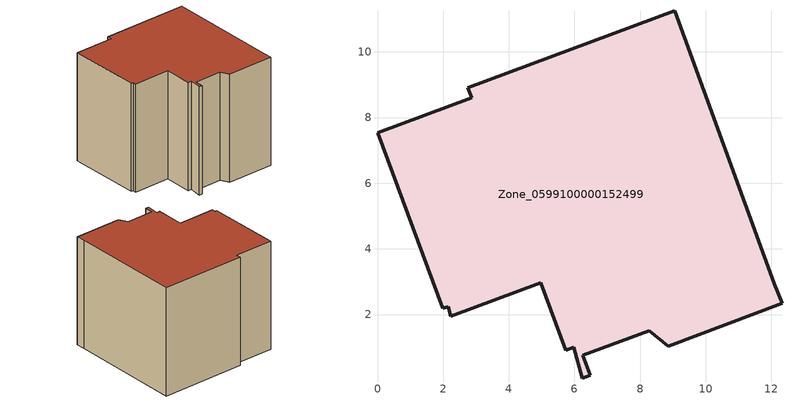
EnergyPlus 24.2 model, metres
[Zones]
Zone_0599100000152499
 floor ground (C_G): 5.73,0.91 4.97,2.96 2.23,1.95 2.15,2.24 1.99,2.19 0,7.53 2.87,8.6 2.75,8.91 9.06,11.25 12.09,2.93 12.32,2.34 8.85,1.04 8.27,1.51 6.25,0.76 6.48,0.15 6.24,0.06 5.99,1 z0
 wall outside (C_F): 4.97,2.96 5.73,0.91 5.99,1 6.24,0.06 6.48,0.15 6.25,0.76 8.27,1.51 8.85,1.04 12.32,2.34 12.09,2.93 9.06,11.25 2.75,8.91 2.87,8.6 0,7.53 1.99,2.19 2.15,2.24 2.23,1.95 4.97,2.96 z0:8.56
 roof outside (C_R): 5.99,1 6.24,0.06 6.48,0.15 6.25,0.76 8.27,1.51 8.85,1.04 12.32,2.34 12.09,2.93 9.06,11.25 2.75,8.91 2.87,8.6 0,7.53 1.99,2.19 2.15,2.24 2.23,1.95 4.97,2.96 5.73,0.91 z8.56
[BUILDING]
Pand.0599100000152499: North Axis=0; Terrain=City; Loads Convergence Tolerance Value=0.04; Temperature Convergence Tolerance Value=0.4; Solar Distribution=FullExterior; Maximum Number of Warmup Days=25; Minimum Number of Warmup Days=1
[Site:Location]
Rotterdam.The.Hague.AP_ZH_NLD Design_Conditions: Latitude=51.96; Longitude=4.45; Time Zone=1; Elevation=-4.5
[SITE:GROUNDTEMPERATURE:BUILDINGSURFACE]
18, 18, 18, 18, 18, 18, 18, 18, 18, 18, 18, 18
[MATERIAL] Thermal Absorptance=0.9; Solar Absorptance=0.7; Visible Absorptance=0.7
Name | Roughness | Thickness | Conductivity | Density | Specific Heat
G.TC.1946-1964 | MediumSmooth | 0.15 | 1 | 540 | 1210
F.TC.1946-1964 | Rough | 0.3 | 0.857143 | 1920 | 840
R.TC.1946-1964 | MediumRough | 0.2 | 0.235294 | 1500 | 1000
[CONSTRUCTION]
C_G: G.TC.1946-1964
C_F: F.TC.1946-1964
C_R: R.TC.1946-1964
[ZONE]
Zone_0599100000152499: Type=1; Multiplier=1; Ceiling Height=Autocalculate; Volume=Autocalculate; Floor Area=autocalculate; Part of Total Floor Area=Yes
[ZONEINFILTRATION:DESIGNFLOWRATE]
Infil_Zone_0599100000152499: Zone or ZoneList or Space or SpaceList=Zone_0599100000152499; Schedule=AlwaysOn; Design Flow Rate Calculation Method=Flow/Area; Flow Rate per Floor Area=0.003; Constant Term Coefficient=1; Temperature Term Coefficient=0; Velocity Term Coefficient=0; Velocity Squared Term Coefficient=0
[HVACTEMPLATE:ZONE:IDEALLOADSAIRSYSTEM]
Zone_0599100000152499: Maximum Heating Supply Air Temperature=50; Minimum Cooling Supply Air Temperature=13; Maximum Heating Supply Air Humidity Ratio=0.0156; Minimum Cooling Supply Air Humidity Ratio=0.0077; Heating Limit=NoLimit; Cooling Limit=NoLimit; Dehumidification Control Type=ConstantSensibleHeatRatio; Cooling Sensible Heat Ratio=0.7; Dehumidification Setpoint=60; Humidification Control Type=None; Humidification Setpoint=30; Outdoor Air Method=None; Outdoor Air Flow Rate per Person=0.00944; Outdoor Air Flow Rate per Zone Floor Area=0; Outdoor Air Flow Rate per Zone=0; Demand Controlled Ventilation Type=None; Outdoor Air Economizer Type=NoEconomizer; Heat Recovery Type=None; Sensible Heat Recovery Effectiveness=0.7; Latent Heat Recovery Effectiveness=0.65
[ZONECONTROL:THERMOSTAT]
ThermostatControl_Zone_0599100000152499: Zone or ZoneList=Zone_0599100000152499; Control Type Schedule=DualSetpointControlType; Control 1=Thermostat_Zone_0599100000152499; Temperature Difference Between Cutout And Setpoint=0
[THERMOSTATSETPOINT:DUALSETPOINT]
Thermostat_Zone_0599100000152499: Heating Setpoint Temperature Schedule=HeatingSetpoint_Zone_0599100000152499; Cooling Setpoint Temperature Schedule=CoolingSetpoint_Zone_0599100000152499
[SCHEDULE:COMPACT]
HeatingSetpoint_Zone_0599100000152499: Through: 12/31, For: AllDays, Until: 24:00, 21
CoolingSetpoint_Zone_0599100000152499: Through: 12/31, For: AllDays, Until: 24:00, 24
DualSetpointControlType: Through: 12/31, For: AllDays, Until: 24:00, 4
AlwaysOn: Through: 12/31, For: AllDays, Until: 24:00, 1
